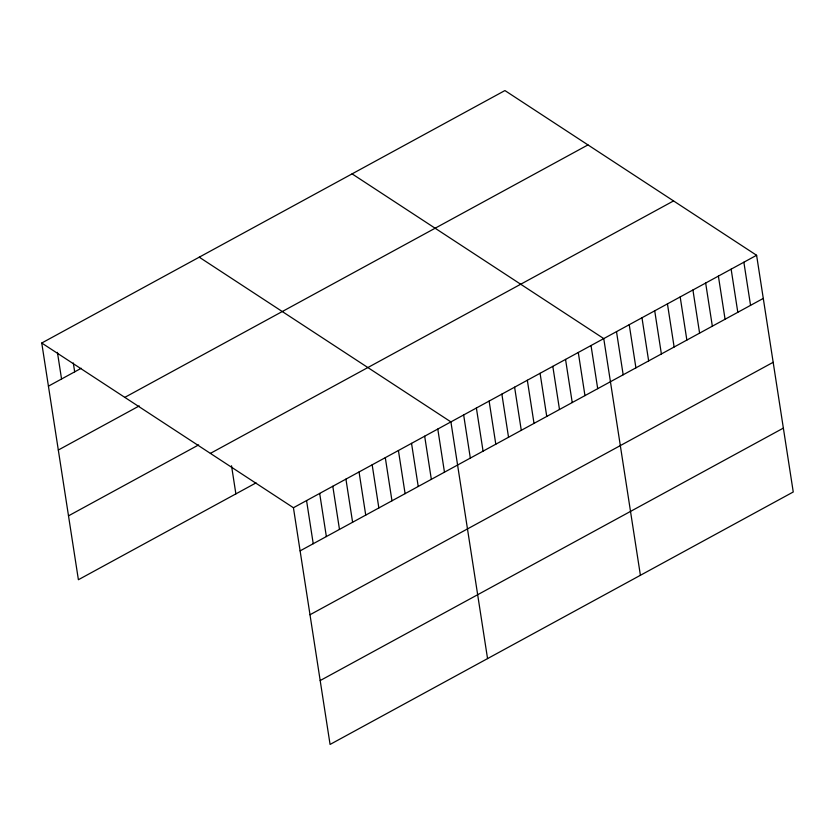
<?xml version="1.0" encoding="UTF-8"?>
<svg xmlns="http://www.w3.org/2000/svg" width="835" height="835" viewBox="0 0 835 835"><rect width="100%" height="100%" fill="white"/><g stroke="black" fill="none" stroke-linecap="round" stroke-linejoin="round"><path stroke-width="1.25" d="M41.75 343.018L504.924 90.566L756.604 255.28L793.25 491.982L330.075 744.434L293.429 507.732L41.75 343.018L78.396 579.72L256.042 482.891M48.43 386.156L81.235 368.266M124.801 397.377L587.976 144.914M58.314 450.034L139.247 405.925M68.501 515.842L198.646 444.909M210.378 453.384L673.553 200.922M293.429 507.732L756.604 255.28M300.109 550.87L763.284 298.419M310.004 614.748L773.168 362.296M320.191 680.556L783.366 428.105M352.078 173.868L603.757 338.592L640.403 575.294M199.231 257.18L450.91 421.905L487.556 658.606M743.87 262.221L750.55 305.359M731.136 269.162L737.806 312.3M718.392 276.114L725.072 319.241M705.659 283.055L712.338 326.182M692.925 289.995L699.594 333.123M680.181 296.936L686.861 340.075M667.447 303.877L674.127 347.016M654.713 310.818L661.383 353.957M641.969 317.759L648.649 360.897M629.235 324.711L635.915 367.838M616.501 331.652L623.171 374.779M591.023 345.533L597.703 388.672M578.29 352.474L584.959 395.613M565.546 359.415L572.226 402.553M552.812 366.367L559.492 409.494M540.078 373.308L546.748 416.435M527.334 380.249L534.014 423.376M514.6 387.189L521.28 430.328M501.866 394.13L508.536 437.269M489.122 401.071L495.802 444.21M476.388 408.012L483.068 451.15M463.655 414.964L470.324 458.091M437.79 429.054L444.47 472.192M424.671 436.204L431.34 479.342M411.54 443.364L418.22 486.492M398.42 450.514L405.1 493.652M385.3 457.663L391.97 500.802M372.17 464.824L378.85 507.951M359.05 471.973L365.73 515.111M345.93 479.123L352.6 522.261M332.8 486.283L339.48 529.411M319.68 493.433L326.36 536.561M306.56 500.582L313.229 543.721M231.525 465.773L235.877 493.882M73.303 362.964L74.67 371.846M57.427 352.36L61.55 378.996"/></g></svg>
